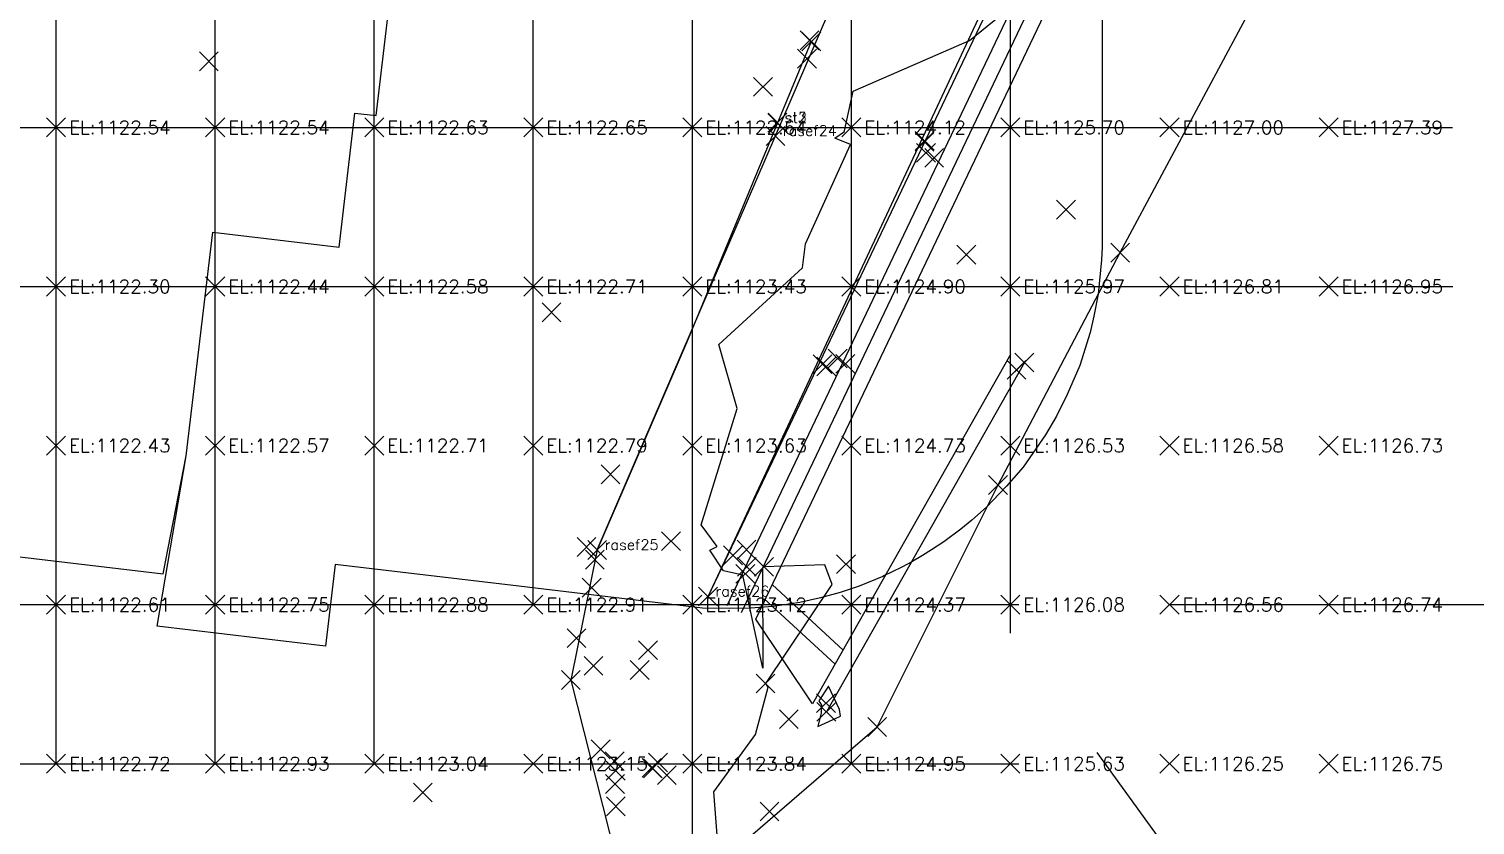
# Model space of a CAD drawing. Header units: metres. Extents: x -212 to 353850, y -37 to 356021.
# Drawn here: x 353787.65 to 353814.93, y 355914.89 to 355929.91 of the extents above; entities that cross this region are included whole.
import ezdxf

# ---------------------------------------------------------------- set-up
doc = ezdxf.new("R2010")
doc.units = ezdxf.units.M
for name, color, linetype in [('C-TOPO-MINR', 8, 'Continuous'), ('C-TOPO-TEXT', 7, 'Continuous'), ('Obs.ts.td2', 7, 'Continuous'), ('Obs.ts.td2_Mark', 7, 'Continuous'), ('Survey.td2', 7, 'Continuous'), ('V-NODE', 1, 'Continuous')]:
    doc.layers.add(name, color=color, linetype=linetype)
doc.styles.get("Standard").update_dxf_attribs({"font": 'simplex.shx'})

# ---------------------------------------------------------------- blocks, each defined once
blk = doc.blocks.new('*U1')
at = {"color": 0, "linetype": 'ByBlock', "lineweight": -2, "transparency": 16777216}
for p, q in [((-0.71, -0.71), (0.71, 0.71)), ((-0.71, 0.71), (0.71, -0.71))]:
    blk.add_line(p, q, dxfattribs=at)
blk = doc.blocks.new('*U147', base_point=(353808.2362, 355925.688, 1126.8088))
at = {"layer": 'V-NODE', "lineweight": -2, "xscale": 0.25, "yscale": 0.25, "zscale": 0.25}
blk.add_blockref('*U1', (353808.2362, 355925.688, 1126.8088), dxfattribs=at)
blk = doc.blocks.new('*U148', base_point=(353805.931, 355921.3064, 1126.3686))
at = {"layer": 'V-NODE', "lineweight": -2, "xscale": 0.25, "yscale": 0.25, "zscale": 0.25}
blk.add_blockref('*U1', (353805.931, 355921.3064, 1126.3686), dxfattribs=at)
blk = doc.blocks.new('*U149', base_point=(353803.6521, 355916.7432, 1125.2201))
at = {"layer": 'V-NODE', "lineweight": -2, "xscale": 0.25, "yscale": 0.25, "zscale": 0.25}
blk.add_blockref('*U1', (353803.6521, 355916.7432, 1125.2201), dxfattribs=at)
blk = doc.blocks.new('*U150', base_point=(353801.6198, 355915.1481, 1124.2664))
at = {"layer": 'V-NODE', "lineweight": -2, "xscale": 0.25, "yscale": 0.25, "zscale": 0.25}
blk.add_blockref('*U1', (353801.6198, 355915.1481, 1124.2664), dxfattribs=at)
blk = doc.blocks.new('*U153', base_point=(353798.7058, 355915.6678, 1123.4239))
at = {"layer": 'V-NODE', "lineweight": -2, "xscale": 0.25, "yscale": 0.25, "zscale": 0.25}
blk.add_blockref('*U1', (353798.7058, 355915.6678, 1123.4239), dxfattribs=at)
blk = doc.blocks.new('*U154', base_point=(353797.8748, 355917.6272, 1123.0567))
at = {"layer": 'V-NODE', "lineweight": -2, "xscale": 0.25, "yscale": 0.25, "zscale": 0.25}
blk.add_blockref('*U1', (353797.8748, 355917.6272, 1123.0567), dxfattribs=at)
blk = doc.blocks.new('*U155', base_point=(353798.6207, 355921.5057, 1122.8214))
at = {"layer": 'V-NODE', "lineweight": -2, "xscale": 0.25, "yscale": 0.25, "zscale": 0.25}
blk.add_blockref('*U1', (353798.6207, 355921.5057, 1122.8214), dxfattribs=at)
blk = doc.blocks.new('*U249', base_point=(353804.5484, 355927.7967, 1125.6386))
at = {"layer": 'V-NODE', "lineweight": -2, "xscale": 0.25, "yscale": 0.25, "zscale": 0.25}
blk.add_blockref('*U1', (353804.5484, 355927.7967, 1125.6386), dxfattribs=at)
blk = doc.blocks.new('*U250', base_point=(353804.5445, 355927.7783, 1125.6448))
at = {"layer": 'V-NODE', "lineweight": -2, "xscale": 0.25, "yscale": 0.25, "zscale": 0.25}
blk.add_blockref('*U1', (353804.5445, 355927.7783, 1125.6448), dxfattribs=at)
blk = doc.blocks.new('*U251', base_point=(353804.7267, 355927.4773, 1125.4253))
at = {"layer": 'V-NODE', "lineweight": -2, "xscale": 0.25, "yscale": 0.25, "zscale": 0.25}
blk.add_blockref('*U1', (353804.7267, 355927.4773, 1125.4253), dxfattribs=at)
blk = doc.blocks.new('*U252', base_point=(353804.5727, 355927.5699, 1125.0942))
at = {"layer": 'V-NODE', "lineweight": -2, "xscale": 0.25, "yscale": 0.25, "zscale": 0.25}
blk.add_blockref('*U1', (353804.5727, 355927.5699, 1125.0942), dxfattribs=at)
blk = doc.blocks.new('*U253', base_point=(353803.0517, 355923.5903, 1125.1035))
at = {"layer": 'V-NODE', "lineweight": -2, "xscale": 0.25, "yscale": 0.25, "zscale": 0.25}
blk.add_blockref('*U1', (353803.0517, 355923.5903, 1125.1035), dxfattribs=at)
blk = doc.blocks.new('*U254', base_point=(353802.9061, 355923.6911, 1125.1588))
at = {"layer": 'V-NODE', "lineweight": -2, "xscale": 0.25, "yscale": 0.25, "zscale": 0.25}
blk.add_blockref('*U1', (353802.9061, 355923.6911, 1125.1588), dxfattribs=at)
blk = doc.blocks.new('*U255', base_point=(353802.6195, 355923.5831, 1124.7954))
at = {"layer": 'V-NODE', "lineweight": -2, "xscale": 0.25, "yscale": 0.25, "zscale": 0.25}
blk.add_blockref('*U1', (353802.6195, 355923.5831, 1124.7954), dxfattribs=at)
blk = doc.blocks.new('*U256', base_point=(353802.6932, 355923.5386, 1124.5097))
at = {"layer": 'V-NODE', "lineweight": -2, "xscale": 0.25, "yscale": 0.25, "zscale": 0.25}
blk.add_blockref('*U1', (353802.6932, 355923.5386, 1124.5097), dxfattribs=at)
blk = doc.blocks.new('*U257', base_point=(353801.1855, 355920.086, 1124.5855))
at = {"layer": 'V-NODE', "lineweight": -2, "xscale": 0.25, "yscale": 0.25, "zscale": 0.25}
blk.add_blockref('*U1', (353801.1855, 355920.086, 1124.5855), dxfattribs=at)
blk = doc.blocks.new('*U258', base_point=(353800.9326, 355919.9781, 1124.5473))
at = {"layer": 'V-NODE', "lineweight": -2, "xscale": 0.25, "yscale": 0.25, "zscale": 0.25}
blk.add_blockref('*U1', (353800.9326, 355919.9781, 1124.5473), dxfattribs=at)
blk = doc.blocks.new('*U259', base_point=(353801.1916, 355919.7634, 1124.5518))
at = {"layer": 'V-NODE', "lineweight": -2, "xscale": 0.25, "yscale": 0.25, "zscale": 0.25}
blk.add_blockref('*U1', (353801.1916, 355919.7634, 1124.5518), dxfattribs=at)
blk = doc.blocks.new('*U260', base_point=(353801.165, 355919.6312, 1124.0626))
at = {"layer": 'V-NODE', "lineweight": -2, "xscale": 0.25, "yscale": 0.25, "zscale": 0.25}
blk.add_blockref('*U1', (353801.165, 355919.6312, 1124.0626), dxfattribs=at)
blk = doc.blocks.new('*U261', base_point=(353799.3995, 355915.971, 1123.9242))
at = {"layer": 'V-NODE', "lineweight": -2, "xscale": 0.25, "yscale": 0.25, "zscale": 0.25}
blk.add_blockref('*U1', (353799.3995, 355915.971, 1123.9242), dxfattribs=at)
blk = doc.blocks.new('*U262', base_point=(353799.4223, 355915.9615, 1123.9101))
at = {"layer": 'V-NODE', "lineweight": -2, "xscale": 0.25, "yscale": 0.25, "zscale": 0.25}
blk.add_blockref('*U1', (353799.4223, 355915.9615, 1123.9101), dxfattribs=at)
blk = doc.blocks.new('*U263', base_point=(353799.5193, 355916.0741, 1123.6901))
at = {"layer": 'V-NODE', "lineweight": -2, "xscale": 0.25, "yscale": 0.25, "zscale": 0.25}
blk.add_blockref('*U1', (353799.5193, 355916.0741, 1123.6901), dxfattribs=at)
blk = doc.blocks.new('*U264', base_point=(353799.6832, 355915.832, 1123.7758))
at = {"layer": 'V-NODE', "lineweight": -2, "xscale": 0.25, "yscale": 0.25, "zscale": 0.25}
blk.add_blockref('*U1', (353799.6832, 355915.832, 1123.7758), dxfattribs=at)
blk = doc.blocks.new('*U265', base_point=(353801.9868, 355916.8909, 1124.0848))
at = {"layer": 'V-NODE', "lineweight": -2, "xscale": 0.25, "yscale": 0.25, "zscale": 0.25}
blk.add_blockref('*U1', (353801.9868, 355916.8909, 1124.0848), dxfattribs=at)
blk = doc.blocks.new('*U266', base_point=(353801.5456, 355917.5635, 1123.9899))
at = {"layer": 'V-NODE', "lineweight": -2, "xscale": 0.25, "yscale": 0.25, "zscale": 0.25}
blk.add_blockref('*U1', (353801.5456, 355917.5635, 1123.9899), dxfattribs=at)
blk = doc.blocks.new('*U267', base_point=(353801.5179, 355919.7615, 1123.994))
at = {"layer": 'V-NODE', "lineweight": -2, "xscale": 0.25, "yscale": 0.25, "zscale": 0.25}
blk.add_blockref('*U1', (353801.5179, 355919.7615, 1123.994), dxfattribs=at)
blk = doc.blocks.new('*U268', base_point=(353803.0627, 355919.8143, 1124.0021))
at = {"layer": 'V-NODE', "lineweight": -2, "xscale": 0.25, "yscale": 0.25, "zscale": 0.25}
blk.add_blockref('*U1', (353803.0627, 355919.8143, 1124.0021), dxfattribs=at)
blk = doc.blocks.new('*U269', base_point=(353805.3339, 355925.6502, 1125.1454))
at = {"layer": 'V-NODE', "lineweight": -2, "xscale": 0.25, "yscale": 0.25, "zscale": 0.25}
blk.add_blockref('*U1', (353805.3339, 355925.6502, 1125.1454), dxfattribs=at)
blk = doc.blocks.new('*U270', base_point=(353807.2143, 355926.4986, 1125.6749))
at = {"layer": 'V-NODE', "lineweight": -2, "xscale": 0.25, "yscale": 0.25, "zscale": 0.25}
blk.add_blockref('*U1', (353807.2143, 355926.4986, 1125.6749), dxfattribs=at)
blk = doc.blocks.new('*U278', base_point=(353806.4278, 355923.6163, 1126.9882))
at = {"layer": 'V-NODE', "lineweight": -2, "xscale": 0.25, "yscale": 0.25, "zscale": 0.25}
blk.add_blockref('*U1', (353806.4278, 355923.6163, 1126.9882), dxfattribs=at)
blk = doc.blocks.new('*U279', base_point=(353806.2785, 355923.4771, 1126.9902))
at = {"layer": 'V-NODE', "lineweight": -2, "xscale": 0.25, "yscale": 0.25, "zscale": 0.25}
blk.add_blockref('*U1', (353806.2785, 355923.4771, 1126.9902), dxfattribs=at)
blk = doc.blocks.new('*U280', base_point=(353802.6883, 355917.1922, 1126.2752))
at = {"layer": 'V-NODE', "lineweight": -2, "xscale": 0.25, "yscale": 0.25, "zscale": 0.25}
blk.add_blockref('*U1', (353802.6883, 355917.1922, 1126.2752), dxfattribs=at)
blk = doc.blocks.new('*U281', base_point=(353802.6934, 355917.0287, 1126.3002))
at = {"layer": 'V-NODE', "lineweight": -2, "xscale": 0.25, "yscale": 0.25, "zscale": 0.25}
blk.add_blockref('*U1', (353802.6934, 355917.0287, 1126.3002), dxfattribs=at)
blk = doc.blocks.new('*U579', base_point=(353798.6997, 355916.0976, 1123.4467))
at = {"layer": 'V-NODE', "lineweight": -2, "xscale": 0.25, "yscale": 0.25, "zscale": 0.25}
blk.add_blockref('*U1', (353798.6997, 355916.0976, 1123.4467), dxfattribs=at)
blk = doc.blocks.new('*U580', base_point=(353798.7197, 355915.9193, 1123.4158))
at = {"layer": 'V-NODE', "lineweight": -2, "xscale": 0.25, "yscale": 0.25, "zscale": 0.25}
blk.add_blockref('*U1', (353798.7197, 355915.9193, 1123.4158), dxfattribs=at)
blk = doc.blocks.new('*U581', base_point=(353799.1719, 355917.8156, 1123.196))
at = {"layer": 'V-NODE', "lineweight": -2, "xscale": 0.25, "yscale": 0.25, "zscale": 0.25}
blk.add_blockref('*U1', (353799.1719, 355917.8156, 1123.196), dxfattribs=at)
blk = doc.blocks.new('*U582', base_point=(353799.3292, 355918.1922, 1123.206))
at = {"layer": 'V-NODE', "lineweight": -2, "xscale": 0.25, "yscale": 0.25, "zscale": 0.25}
blk.add_blockref('*U1', (353799.3292, 355918.1922, 1123.206), dxfattribs=at)
blk = doc.blocks.new('*U583', base_point=(353798.3008, 355917.895, 1123.1926))
at = {"layer": 'V-NODE', "lineweight": -2, "xscale": 0.25, "yscale": 0.25, "zscale": 0.25}
blk.add_blockref('*U1', (353798.3008, 355917.895, 1123.1926), dxfattribs=at)
blk = doc.blocks.new('*U584', base_point=(353798.2683, 355919.3711, 1123.0677))
at = {"layer": 'V-NODE', "lineweight": -2, "xscale": 0.25, "yscale": 0.25, "zscale": 0.25}
blk.add_blockref('*U1', (353798.2683, 355919.3711, 1123.0677), dxfattribs=at)
blk = doc.blocks.new('*U585', base_point=(353798.3257, 355919.8974, 1123.0568))
at = {"layer": 'V-NODE', "lineweight": -2, "xscale": 0.25, "yscale": 0.25, "zscale": 0.25}
blk.add_blockref('*U1', (353798.3257, 355919.8974, 1123.0568), dxfattribs=at)
blk = doc.blocks.new('*U586', base_point=(353799.7631, 355920.2474, 1123.0765))
at = {"layer": 'V-NODE', "lineweight": -2, "xscale": 0.25, "yscale": 0.25, "zscale": 0.25}
blk.add_blockref('*U1', (353799.7631, 355920.2474, 1123.0765), dxfattribs=at)
blk = doc.blocks.new('*U587', base_point=(353802.3279, 355929.345, 1122.9365))
at = {"layer": 'V-NODE', "lineweight": -2, "xscale": 0.25, "yscale": 0.25, "zscale": 0.25}
blk.add_blockref('*U1', (353802.3279, 355929.345, 1122.9365), dxfattribs=at)
blk = doc.blocks.new('*U591', base_point=(353798.7214, 355915.2464, 1123.4388))
at = {"layer": 'V-NODE', "lineweight": -2, "xscale": 0.25, "yscale": 0.25, "zscale": 0.25}
blk.add_blockref('*U1', (353798.7214, 355915.2464, 1123.4388), dxfattribs=at)
blk = doc.blocks.new('*U592', base_point=(353798.4363, 355916.3201, 1123.1537))
at = {"layer": 'V-NODE', "lineweight": -2, "xscale": 0.25, "yscale": 0.25, "zscale": 0.25}
blk.add_blockref('*U1', (353798.4363, 355916.3201, 1123.1537), dxfattribs=at)
blk = doc.blocks.new('*U593', base_point=(353797.9823, 355918.4159, 1122.9185))
at = {"layer": 'V-NODE', "lineweight": -2, "xscale": 0.25, "yscale": 0.25, "zscale": 0.25}
blk.add_blockref('*U1', (353797.9823, 355918.4159, 1122.9185), dxfattribs=at)
blk = doc.blocks.new('*U594', base_point=(353798.1676, 355920.1362, 1122.855))
at = {"layer": 'V-NODE', "lineweight": -2, "xscale": 0.25, "yscale": 0.25, "zscale": 0.25}
blk.add_blockref('*U1', (353798.1676, 355920.1362, 1122.855), dxfattribs=at)
blk = doc.blocks.new('*U595', base_point=(353801.4975, 355928.8144, 1122.6279))
at = {"layer": 'V-NODE', "lineweight": -2, "xscale": 0.25, "yscale": 0.25, "zscale": 0.25}
blk.add_blockref('*U1', (353801.4975, 355928.8144, 1122.6279), dxfattribs=at)
blk = doc.blocks.new('*U596', base_point=(353802.4089, 355929.6684, 1122.6237))
at = {"layer": 'V-NODE', "lineweight": -2, "xscale": 0.25, "yscale": 0.25, "zscale": 0.25}
blk.add_blockref('*U1', (353802.4089, 355929.6684, 1122.6237), dxfattribs=at)
blk = doc.blocks.new('*U597', base_point=(353802.3763, 355929.6923, 1122.6307))
at = {"layer": 'V-NODE', "lineweight": -2, "xscale": 0.25, "yscale": 0.25, "zscale": 0.25}
blk.add_blockref('*U1', (353802.3763, 355929.6923, 1122.6307), dxfattribs=at)
blk = doc.blocks.new('*U598', base_point=(353797.5103, 355924.5613, 1122.7174))
at = {"layer": 'V-NODE', "lineweight": -2, "xscale": 0.25, "yscale": 0.25, "zscale": 0.25}
blk.add_blockref('*U1', (353797.5103, 355924.5613, 1122.7174), dxfattribs=at)
blk = doc.blocks.new('*U599', base_point=(353795.0814, 355915.5077, 1123.1468))
at = {"layer": 'V-NODE', "lineweight": -2, "xscale": 0.25, "yscale": 0.25, "zscale": 0.25}
blk.add_blockref('*U1', (353795.0814, 355915.5077, 1123.1468), dxfattribs=at)
blk = doc.blocks.new('*U606', base_point=(353791.0452, 355929.2954, 1122.5748))
at = {"layer": 'V-NODE', "lineweight": -2, "xscale": 0.25, "yscale": 0.25, "zscale": 0.25}
blk.add_blockref('*U1', (353791.0452, 355929.2954, 1122.5748), dxfattribs=at)
blk = doc.blocks.new('*U915', base_point=(353801.7733, 355928.1382, 1122.6274))
at = {"layer": 'V-NODE', "lineweight": -2, "xscale": 0.25, "yscale": 0.25, "zscale": 0.25}
blk.add_blockref('*U1', (353801.7733, 355928.1382, 1122.6274), dxfattribs=at)
blk = doc.blocks.new('*U916', base_point=(353801.7653, 355928.1364, 1122.6273))
at = {"layer": 'V-NODE', "lineweight": -2, "xscale": 0.25, "yscale": 0.25, "zscale": 0.25}
blk.add_blockref('*U1', (353801.7653, 355928.1364, 1122.6273), dxfattribs=at)
blk = doc.blocks.new('*U968', base_point=(353801.7344, 355927.8878, 1122.9103))
at = {"layer": 'V-NODE', "lineweight": -2, "xscale": 0.25, "yscale": 0.25, "zscale": 0.25}
blk.add_blockref('*U1', (353801.7344, 355927.8878, 1122.9103), dxfattribs=at)
blk = doc.blocks.new('*U969', base_point=(353798.3717, 355920.081, 1123.0489))
at = {"layer": 'V-NODE', "lineweight": -2, "xscale": 0.25, "yscale": 0.25, "zscale": 0.25}
blk.add_blockref('*U1', (353798.3717, 355920.081, 1123.0489), dxfattribs=at)
blk = doc.blocks.new('*U970', base_point=(353800.4618, 355919.2031, 1123.0937))
at = {"layer": 'V-NODE', "lineweight": -2, "xscale": 0.25, "yscale": 0.25, "zscale": 0.25}
blk.add_blockref('*U1', (353800.4618, 355919.2031, 1123.0937), dxfattribs=at)

msp = doc.modelspace()

# ---------------------------------------------------------------- linework, layer by layer
at = {"color": 7, "true_color": 0xffffff}
for p, q in [((353788.166, 355916.049, 1117.654), (353788.166, 355980.999, 1121.704)), ((353791.166, 355916.049, 1117.654), (353791.166, 355980.676, 1121.684)), ((353806.166, 355918.509, 1117.807), (353806.166, 355980.752, 1121.689)), ((353794.166, 355916.049, 1117.654), (353794.166, 355980.393, 1121.667)), ((353797.166, 355919.049, 1117.841), (353797.166, 355980.266, 1121.659)), ((353800.166, 355913.736, 1117.51), (353800.166, 355980.177, 1121.653)), ((353803.166, 355916.049, 1117.654), (353803.166, 355979.642, 1121.62)), ((353774.528, 355928.049, 1118.335), (353814.501, 355928.049, 1130.324)), ((353772.631, 355925.049, 1117.766), (353814.513, 355925.049, 1130.328)), ((353752.166, 355919.049, 1111.628), (353806.324, 355919.049, 1127.872)), ((353752.166, 355919.049, 1111.628), (353806.324, 355919.049, 1127.872)), ((353752.166, 355919.049, 1111.628), (353806.324, 355919.049, 1127.872)), ((353809.166, 355919.049, 1128.724), (353823.501, 355919.049, 1133.023)), ((353809.166, 355919.049, 1128.724), (353823.501, 355919.049, 1133.023)), ((353809.166, 355919.049, 1128.724), (353823.501, 355919.049, 1133.023)), ((353761.166, 355916.049, 1117.654), (353806.324, 355916.049, 1117.654))]:
    msp.add_line(p, q, dxfattribs=at)
at = {"color": 3, "elevation": 1122.624}
msp.add_lwpolyline([(353802.409, 355929.668), (353800.053, 355923.984), (353798.955, 355921.436), (353798.372, 355920.081), (353797.875, 355917.627), (353798.721, 355914.274), (353799.698, 355913.333), (353803.652, 355916.743), (353805.931, 355921.306), (353808.236, 355925.688), (353811.577, 355931.933), (353811.622, 355933.218), (353811.793, 355938.924), (353811.315, 355946.979), (353811.282, 355954.631), (353812.127, 355976.012), (353813.141, 355978.948), (353812.999, 355981.855), (353812.128, 355983.608), (353808.907, 355985.916), (353798.5, 355987.042), (353791.68, 355988.312)], dxfattribs=at)
at = {"color": 4}
msp.add_lwpolyline([(353807.89, 355976.047), (353807.897, 355925.793), (353807.884, 355925.554), (353807.819, 355924.905), (353807.739, 355924.49), (353807.667, 355924.182), (353807.473, 355923.56), (353807.234, 355923.015), (353807.036, 355922.606), (353806.827, 355922.251), (353806.404, 355921.644), (353806.091, 355921.283), (353805.96, 355921.146), (353805.713, 355920.887), (353805.436, 355920.641), (353805.229, 355920.473), (353804.909, 355920.235), (353804.679, 355920.082), (353804.508, 355919.979), (353804.305, 355919.854), (353804.129, 355919.765), (353803.924, 355919.664), (353803.789, 355919.597), (353803.757, 355919.582), (353803.313, 355919.4), (353802.952, 355919.278), (353802.585, 355919.178), (353802.194, 355919.091), (353801.683, 355919.017), (353801.269, 355918.98), (353800.869, 355918.975), (353800.36, 355918.986), (353796.89, 355919.397), (353793.429, 355919.806), (353793.247, 355918.267), (353790.069, 355918.643), (353790.621, 355921.853), (353791.119, 355926.071), (353793.502, 355925.79), (353793.802, 355928.321), (353794.199, 355928.274), (353794.722, 355932.694)], dxfattribs=at)
at = {"color": 2, "elevation": 1123.094}
for points in [[(353800.462, 355919.203), (353808.217, 355935.473), (353809.266, 355935.951), (353809.261, 355941.028), (353809.142, 355950.133), (353808.974, 355958.134), (353809.19, 355965.084)], [(353800.823, 355919.031), (353808.515, 355935.169), (353809.666, 355935.693), (353809.661, 355941.03), (353809.542, 355950.14), (353809.374, 355958.132), (353809.589, 355965.072)]]:
    msp.add_lwpolyline(points, dxfattribs=at)
at = {"color": 6}
for points, elevation in [([(353801.094, 355918.902), (353808.739, 355934.942), (353809.967, 355935.5), (353809.961, 355941.032), (353809.842, 355950.145), (353809.674, 355958.13), (353809.889, 355965.062)], 1123.094), ([(353801.365, 355918.773), (353808.963, 355934.714), (353810.267, 355935.307), (353810.261, 355941.035), (353810.142, 355950.15), (353809.974, 355958.129), (353810.189, 355965.053)], 1123.094), ([(353806.167, 355923.764), (353802.432, 355917.177)], 1126.988), ([(353806.428, 355923.616), (353802.693, 355917.029)], 1126.988), ([(353802.857, 355917.926), (353801.518, 355919.161)], 1126.988), ([(353802.857, 355917.926), (353801.518, 355919.161)], 1126.988), ([(353802.857, 355917.926), (353801.518, 355919.161)], 1126.988), ([(353802.857, 355917.926), (353801.518, 355919.161)], 1126.988), ([(353803.009, 355918.194), (353801.67, 355919.429)], 1126.988), ([(353802.432, 355917.177), (353801.365, 355918.773)], 1126.988)]:
    msp.add_lwpolyline(points, dxfattribs=dict(at, elevation=elevation))
at = {"color": 2}
msp.add_lwpolyline([(353753.642, 355920.664), (353765.343, 355919.318), (353767.655, 355922.004), (353777.685, 355920.817), (353777.719, 355921.106), (353790.186, 355919.631), (353790.621, 355921.853), (353791.119, 355926.071), (353793.502, 355925.79), (353793.801, 355928.321), (353794.199, 355928.274), (353794.722, 355932.694), (353793.531, 355932.835), (353794.306, 355939.389), (353795.15, 355939.289), (353795.25, 355939.277), (353795.978, 355945.434)], dxfattribs=at)
at = {"color": 252, "true_color": 0x939598}
for points, elevation in [([(353800.462, 355919.203), (353805.974, 355930.983), (353808.217, 355935.473)], 1123.094), ([(353798.372, 355920.081), (353801.734, 355927.888), (353803.726, 355932.516)], 1123.049)]:
    msp.add_lwpolyline(points, dxfattribs=dict(at, elevation=elevation))
at = {"layer": 'C-TOPO-MINR', "color": 8, "linetype": 'Continuous', "lineweight": -3, "flags": 128}
for points, elevation in [([(353800.643, 355914.623), (353800.568, 355915.519), (353801.355, 355916.6), (353801.593, 355917.492), (353801.551, 355917.562), (353802.802, 355919.427), (353802.662, 355919.801), (353801.515, 355919.765), (353801.514, 355919.762), (353801.487, 355919.75), (353801.493, 355917.851), (353801.12, 355919.604), (353800.755, 355919.686), (353800.497, 355920.078), (353800.634, 355920.149), (353800.334, 355920.557), (353801.008, 355922.746), (353800.664, 355923.958), (353802.246, 355925.399), (353802.302, 355925.854), (353803.151, 355927.729), (353802.854, 355927.844), (353803.034, 355927.974), (353803.038, 355927.983), (353803.202, 355928.736), (353803.386, 355928.814), (353805.395, 355929.688), (353806.657, 355930.721)], 1124), ([(353807.796, 355916.261), (353809.841, 355913.44), (353810.542, 355902.451), (353810.807, 355901.659), (353810.817, 355901.488), (353810.747, 355901.02), (353810.485, 355900.265), (353810.378, 355899.865)], 1126)]:
    msp.add_lwpolyline(points, dxfattribs=dict(at, elevation=elevation))
at = {"layer": 'C-TOPO-MINR', "color": 8, "linetype": 'Continuous', "lineweight": -3, "elevation": 1126, "flags": 128}
msp.add_lwpolyline([(353802.551, 355917.237), (353802.6, 355917.154), (353802.598, 355917.01), (353802.535, 355916.751), (353802.96, 355916.949), (353802.94, 355917.075), (353802.734, 355917.51), (353802.551, 355917.237)], close=True, dxfattribs=at)
at = {"layer": 'C-TOPO-TEXT', "color": 6, "linetype": 'Continuous', "lineweight": -3}
for p, q in [((353787.986, 355927.869, 1122.542), (353788.345, 355928.229, 1122.542)), ((353787.986, 355928.229, 1122.542), (353788.345, 355927.869, 1122.542)), ((353790.986, 355927.869, 1122.54), (353791.345, 355928.229, 1122.54)), ((353790.986, 355928.229, 1122.54), (353791.345, 355927.869, 1122.54)), ((353793.986, 355927.869, 1122.629), (353794.345, 355928.229, 1122.629)), ((353793.986, 355928.229, 1122.629), (353794.345, 355927.869, 1122.629)), ((353796.986, 355927.869, 1122.647), (353797.345, 355928.229, 1122.647)), ((353796.986, 355928.229, 1122.647), (353797.345, 355927.869, 1122.647)), ((353799.986, 355927.869, 1122.644), (353800.345, 355928.229, 1122.644)), ((353799.986, 355928.229, 1122.644), (353800.345, 355927.869, 1122.644)), ((353802.986, 355927.869, 1124.119), (353803.345, 355928.229, 1124.119)), ((353802.986, 355928.229, 1124.119), (353803.345, 355927.869, 1124.119)), ((353805.986, 355927.869, 1125.699), (353806.345, 355928.229, 1125.699)), ((353805.986, 355928.229, 1125.699), (353806.345, 355927.869, 1125.699)), ((353808.986, 355927.869, 1126.999), (353809.345, 355928.229, 1126.999)), ((353808.986, 355928.229, 1126.999), (353809.345, 355927.869, 1126.999)), ((353811.986, 355927.869, 1127.389), (353812.345, 355928.229, 1127.389)), ((353811.986, 355928.229, 1127.389), (353812.345, 355927.869, 1127.389)), ((353787.986, 355924.869, 1122.304), (353788.345, 355925.229, 1122.304)), ((353787.986, 355925.229, 1122.304), (353788.345, 355924.869, 1122.304)), ((353790.986, 355924.869, 1122.442), (353791.345, 355925.229, 1122.442)), ((353790.986, 355925.229, 1122.442), (353791.345, 355924.869, 1122.442)), ((353793.986, 355924.869, 1122.58), (353794.345, 355925.229, 1122.58)), ((353793.986, 355925.229, 1122.58), (353794.345, 355924.869, 1122.58)), ((353796.986, 355924.869, 1122.707), (353797.345, 355925.229, 1122.707)), ((353796.986, 355925.229, 1122.707), (353797.345, 355924.869, 1122.707)), ((353799.986, 355924.869, 1123.43), (353800.345, 355925.229, 1123.43)), ((353799.986, 355925.229, 1123.43), (353800.345, 355924.869, 1123.43)), ((353802.986, 355924.869, 1124.899), (353803.345, 355925.229, 1124.899)), ((353802.986, 355925.229, 1124.899), (353803.345, 355924.869, 1124.899)), ((353805.986, 355924.869, 1125.973), (353806.345, 355925.229, 1125.973)), ((353805.986, 355925.229, 1125.973), (353806.345, 355924.869, 1125.973)), ((353808.986, 355924.869, 1126.805), (353809.345, 355925.229, 1126.805)), ((353808.986, 355925.229, 1126.805), (353809.345, 355924.869, 1126.805)), ((353811.986, 355924.869, 1126.949), (353812.345, 355925.229, 1126.949)), ((353811.986, 355925.229, 1126.949), (353812.345, 355924.869, 1126.949)), ((353787.986, 355921.869, 1122.425), (353788.345, 355922.229, 1122.425)), ((353787.986, 355922.229, 1122.425), (353788.345, 355921.869, 1122.425)), ((353790.986, 355921.869, 1122.567), (353791.345, 355922.229, 1122.567)), ((353790.986, 355922.229, 1122.567), (353791.345, 355921.869, 1122.567)), ((353793.986, 355921.869, 1122.71), (353794.345, 355922.229, 1122.71)), ((353793.986, 355922.229, 1122.71), (353794.345, 355921.869, 1122.71)), ((353796.986, 355921.869, 1122.794), (353797.345, 355922.229, 1122.794)), ((353796.986, 355922.229, 1122.794), (353797.345, 355921.869, 1122.794)), ((353799.986, 355921.869, 1123.631), (353800.345, 355922.229, 1123.631)), ((353799.986, 355922.229, 1123.631), (353800.345, 355921.869, 1123.631)), ((353802.986, 355921.869, 1124.728), (353803.345, 355922.229, 1124.728)), ((353802.986, 355922.229, 1124.728), (353803.345, 355921.869, 1124.728)), ((353805.986, 355921.869, 1126.527), (353806.345, 355922.229, 1126.527)), ((353805.986, 355922.229, 1126.527), (353806.345, 355921.869, 1126.527)), ((353808.986, 355921.869, 1126.579), (353809.345, 355922.229, 1126.579)), ((353808.986, 355922.229, 1126.579), (353809.345, 355921.869, 1126.579)), ((353811.986, 355921.869, 1126.728), (353812.345, 355922.229, 1126.728)), ((353811.986, 355922.229, 1126.728), (353812.345, 355921.869, 1126.728)), ((353787.986, 355918.869, 1122.605), (353788.345, 355919.229, 1122.605)), ((353787.986, 355919.229, 1122.605), (353788.345, 355918.869, 1122.605)), ((353790.986, 355918.869, 1122.747), (353791.345, 355919.229, 1122.747)), ((353790.986, 355919.229, 1122.747), (353791.345, 355918.869, 1122.747)), ((353793.986, 355918.869, 1122.877), (353794.345, 355919.229, 1122.877)), ((353793.986, 355919.229, 1122.877), (353794.345, 355918.869, 1122.877)), ((353796.986, 355918.869, 1122.907), (353797.345, 355919.229, 1122.907)), ((353796.986, 355919.229, 1122.907), (353797.345, 355918.869, 1122.907)), ((353799.986, 355918.869, 1123.117), (353800.345, 355919.229, 1123.117)), ((353799.986, 355919.229, 1123.117), (353800.345, 355918.869, 1123.117)), ((353802.986, 355918.869, 1124.367), (353803.345, 355919.229, 1124.367)), ((353802.986, 355919.229, 1124.367), (353803.345, 355918.869, 1124.367)), ((353805.986, 355918.869, 1126.08), (353806.345, 355919.229, 1126.08)), ((353805.986, 355919.229, 1126.08), (353806.345, 355918.869, 1126.08)), ((353808.986, 355918.869, 1126.564), (353809.345, 355919.229, 1126.564)), ((353808.986, 355919.229, 1126.564), (353809.345, 355918.869, 1126.564)), ((353811.986, 355918.869, 1126.739), (353812.345, 355919.229, 1126.739)), ((353811.986, 355919.229, 1126.739), (353812.345, 355918.869, 1126.739)), ((353787.986, 355915.869, 1122.716), (353788.345, 355916.229, 1122.716)), ((353787.986, 355916.229, 1122.716), (353788.345, 355915.869, 1122.716)), ((353790.986, 355915.869, 1122.927), (353791.345, 355916.229, 1122.927)), ((353790.986, 355916.229, 1122.927), (353791.345, 355915.869, 1122.927)), ((353793.986, 355915.869, 1123.038), (353794.345, 355916.229, 1123.038)), ((353793.986, 355916.229, 1123.038), (353794.345, 355915.869, 1123.038)), ((353796.986, 355915.869, 1123.149), (353797.345, 355916.229, 1123.149)), ((353796.986, 355916.229, 1123.149), (353797.345, 355915.869, 1123.149)), ((353799.986, 355915.869, 1123.841), (353800.345, 355916.229, 1123.841)), ((353799.986, 355916.229, 1123.841), (353800.345, 355915.869, 1123.841)), ((353802.986, 355915.869, 1124.953), (353803.345, 355916.229, 1124.953)), ((353802.986, 355916.229, 1124.953), (353803.345, 355915.869, 1124.953)), ((353805.986, 355915.869, 1125.633), (353806.345, 355916.229, 1125.633)), ((353805.986, 355916.229, 1125.633), (353806.345, 355915.869, 1125.633)), ((353808.986, 355915.869, 1126.25), (353809.345, 355916.229, 1126.25)), ((353808.986, 355916.229, 1126.25), (353809.345, 355915.869, 1126.25)), ((353811.986, 355915.869, 1126.749), (353812.345, 355916.229, 1126.749)), ((353811.986, 355916.229, 1126.749), (353812.345, 355915.869, 1126.749))]:
    msp.add_line(p, q, dxfattribs=at)
at = {"layer": 'Obs.ts.td2'}
for p in [(353801.734, 355927.888, 1122.91), (353801.765, 355928.136, 1122.627), (353801.773, 355928.138, 1122.627), (353798.372, 355920.081, 1123.049), (353800.462, 355919.203, 1123.094)]:
    msp.add_point(p, dxfattribs=at)
at = {"layer": 'Survey.td2'}
for p in [(353802.376, 355929.692, 1122.631), (353802.409, 355929.668, 1122.624), (353791.045, 355929.295, 1122.575), (353802.328, 355929.345, 1122.937), (353801.498, 355928.814, 1122.628), (353804.544, 355927.778, 1125.645), (353804.548, 355927.797, 1125.639), (353804.573, 355927.57, 1125.094), (353804.727, 355927.477, 1125.425), (353807.214, 355926.499, 1125.675), (353805.334, 355925.65, 1125.145), (353808.236, 355925.688, 1126.809), (353797.51, 355924.561, 1122.717), (353802.619, 355923.583, 1124.795), (353802.693, 355923.539, 1124.51), (353802.906, 355923.691, 1125.159), (353803.052, 355923.59, 1125.103), (353806.428, 355923.616, 1126.988), (353806.278, 355923.477, 1126.99), (353798.621, 355921.506, 1122.821), (353805.931, 355921.306, 1126.369), (353798.168, 355920.136, 1122.855), (353799.763, 355920.247, 1123.076), (353800.933, 355919.978, 1124.547), (353801.185, 355920.086, 1124.585), (353798.326, 355919.897, 1123.057), (353801.192, 355919.763, 1124.552), (353801.518, 355919.761, 1123.994), (353803.063, 355919.814, 1124.002), (353801.165, 355919.631, 1124.063), (353798.268, 355919.371, 1123.068), (353797.982, 355918.416, 1122.918), (353799.329, 355918.192, 1123.206), (353798.301, 355917.895, 1123.193), (353799.172, 355917.816, 1123.196), (353797.875, 355917.627, 1123.057), (353801.546, 355917.564, 1123.99), (353802.688, 355917.192, 1126.275), (353802.693, 355917.029, 1126.3), (353801.987, 355916.891, 1124.085), (353803.652, 355916.743, 1125.22), (353798.436, 355916.32, 1123.154), (353798.7, 355916.098, 1123.447), (353798.72, 355915.919, 1123.416), (353799.399, 355915.971, 1123.924), (353799.422, 355915.961, 1123.91), (353799.519, 355916.074, 1123.69), (353798.706, 355915.668, 1123.424), (353799.683, 355915.832, 1123.776), (353795.081, 355915.508, 1123.147), (353798.721, 355915.246, 1123.439), (353801.62, 355915.148, 1124.266)]:
    msp.add_point(p, dxfattribs=at)

# ---------------------------------------------------------------- block references
at = {"layer": 'V-NODE'}
for name, p in [('*U597', (353802.376, 355929.692, 1122.631)), ('*U596', (353802.409, 355929.668, 1122.624)), ('*U606', (353791.045, 355929.295, 1122.575)), ('*U587', (353802.328, 355929.345, 1122.937)), ('*U595', (353801.497, 355928.814, 1122.628)), ('*U916', (353801.765, 355928.136, 1122.627)), ('*U915', (353801.773, 355928.138, 1122.627)), ('*U968', (353801.734, 355927.888, 1122.91)), ('*U250', (353804.545, 355927.778, 1125.645)), ('*U249', (353804.548, 355927.797, 1125.639)), ('*U252', (353804.573, 355927.57, 1125.094)), ('*U251', (353804.727, 355927.477, 1125.425)), ('*U270', (353807.214, 355926.499, 1125.675)), ('*U269', (353805.334, 355925.65, 1125.145)), ('*U147', (353808.236, 355925.688, 1126.809)), ('*U598', (353797.51, 355924.561, 1122.717)), ('*U254', (353802.906, 355923.691, 1125.159)), ('*U255', (353802.619, 355923.583, 1124.795)), ('*U256', (353802.693, 355923.539, 1124.51)), ('*U253', (353803.052, 355923.59, 1125.103)), ('*U279', (353806.279, 355923.477, 1126.99)), ('*U278', (353806.428, 355923.616, 1126.988)), ('*U155', (353798.621, 355921.506, 1122.821)), ('*U148', (353805.931, 355921.306, 1126.369)), ('*U594', (353798.168, 355920.136, 1122.855)), ('*U969', (353798.372, 355920.081, 1123.049)), ('*U586', (353799.763, 355920.247, 1123.076)), ('*U257', (353801.186, 355920.086, 1124.585)), ('*U585', (353798.326, 355919.897, 1123.057)), ('*U258', (353800.933, 355919.978, 1124.547)), ('*U268', (353803.063, 355919.814, 1124.002)), ('*U260', (353801.165, 355919.631, 1124.063)), ('*U259', (353801.192, 355919.763, 1124.552)), ('*U267', (353801.518, 355919.762, 1123.994)), ('*U584', (353798.268, 355919.371, 1123.068)), ('*U970', (353800.462, 355919.203, 1123.094)), ('*U593', (353797.982, 355918.416, 1122.918)), ('*U582', (353799.329, 355918.192, 1123.206)), ('*U583', (353798.301, 355917.895, 1123.193)), ('*U154', (353797.875, 355917.627, 1123.057)), ('*U581', (353799.172, 355917.816, 1123.196)), ('*U266', (353801.546, 355917.563, 1123.99)), ('*U280', (353802.688, 355917.192, 1126.275)), ('*U265', (353801.987, 355916.891, 1124.085)), ('*U281', (353802.693, 355917.029, 1126.3)), ('*U149', (353803.652, 355916.743, 1125.22)), ('*U592', (353798.436, 355916.32, 1123.154)), ('*U579', (353798.7, 355916.098, 1123.447)), ('*U263', (353799.519, 355916.074, 1123.69)), ('*U580', (353798.72, 355915.919, 1123.416)), ('*U261', (353799.399, 355915.971, 1123.924)), ('*U262', (353799.422, 355915.961, 1123.91)), ('*U264', (353799.683, 355915.832, 1123.776)), ('*U599', (353795.081, 355915.508, 1123.147)), ('*U153', (353798.706, 355915.668, 1123.424)), ('*U591', (353798.721, 355915.246, 1123.439)), ('*U150', (353801.62, 355915.148, 1124.266))]:
    msp.add_blockref(name, p, dxfattribs=at)

# ---------------------------------------------------------------- texts
at = {"layer": 'C-TOPO-TEXT', "color": 7, "linetype": 'Continuous', "lineweight": -3, "char_height": 0.254, "attachment_point": 4}
for s, insert in [('EL:1122.54', (353788.409, 355928.049, 1122.542)), ('EL:1122.54', (353791.409, 355928.049, 1122.54)), ('EL:1122.63', (353794.409, 355928.049, 1122.629)), ('EL:1122.65', (353797.409, 355928.049, 1122.647)), ('EL:1122.64', (353800.409, 355928.049, 1122.644)), ('EL:1124.12', (353803.409, 355928.049, 1124.119)), ('EL:1125.70', (353806.409, 355928.049, 1125.699)), ('EL:1127.00', (353809.409, 355928.049, 1126.999)), ('EL:1127.39', (353812.409, 355928.049, 1127.389)), ('EL:1122.30', (353788.409, 355925.049, 1122.304)), ('EL:1122.44', (353791.409, 355925.049, 1122.442)), ('EL:1122.58', (353794.409, 355925.049, 1122.58)), ('EL:1122.71', (353797.409, 355925.049, 1122.707)), ('EL:1123.43', (353800.409, 355925.049, 1123.43)), ('EL:1124.90', (353803.409, 355925.049, 1124.899)), ('EL:1125.97', (353806.409, 355925.049, 1125.973)), ('EL:1126.81', (353809.409, 355925.049, 1126.805)), ('EL:1126.95', (353812.409, 355925.049, 1126.949)), ('EL:1122.43', (353788.409, 355922.049, 1122.425)), ('EL:1122.57', (353791.409, 355922.049, 1122.567)), ('EL:1122.71', (353794.409, 355922.049, 1122.71)), ('EL:1122.79', (353797.409, 355922.049, 1122.794)), ('EL:1123.63', (353800.409, 355922.049, 1123.631)), ('EL:1124.73', (353803.409, 355922.049, 1124.728)), ('EL:1126.53', (353806.409, 355922.049, 1126.527)), ('EL:1126.58', (353809.409, 355922.049, 1126.579)), ('EL:1126.73', (353812.409, 355922.049, 1126.728)), ('EL:1122.61', (353788.409, 355919.049, 1122.605)), ('EL:1122.75', (353791.409, 355919.049, 1122.747)), ('EL:1122.88', (353794.409, 355919.049, 1122.877)), ('EL:1122.91', (353797.409, 355919.049, 1122.907)), ('EL:1123.12', (353800.409, 355919.049, 1123.117)), ('EL:1124.37', (353803.409, 355919.049, 1124.367)), ('EL:1126.08', (353806.409, 355919.049, 1126.08)), ('EL:1126.56', (353809.409, 355919.049, 1126.564)), ('EL:1126.74', (353812.409, 355919.049, 1126.739)), ('EL:1122.72', (353788.409, 355916.049, 1122.716)), ('EL:1122.93', (353791.409, 355916.049, 1122.927)), ('EL:1123.04', (353794.409, 355916.049, 1123.038)), ('EL:1123.15', (353797.409, 355916.049, 1123.149)), ('EL:1123.84', (353800.409, 355916.049, 1123.841)), ('EL:1124.95', (353803.409, 355916.049, 1124.953)), ('EL:1125.63', (353806.409, 355916.049, 1125.633)), ('EL:1126.25', (353809.409, 355916.049, 1126.25)), ('EL:1126.75', (353812.409, 355916.049, 1126.749))]:
    msp.add_mtext(s, dxfattribs=dict(at, insert=insert))
at = {"layer": 'Obs.ts.td2_Mark'}
for s, p in [(' st3', (353801.765, 355928.136, 1122.627)), (' st2', (353801.773, 355928.138, 1122.627)), (' rasef24', (353801.734, 355927.888, 1122.91)), (' rasef25', (353798.372, 355920.081, 1123.049)), (' rasef26', (353800.462, 355919.203, 1123.094))]:
    msp.add_text(s, height=0.2, dxfattribs=at).set_placement(p)

doc.saveas('drawing.dxf')
